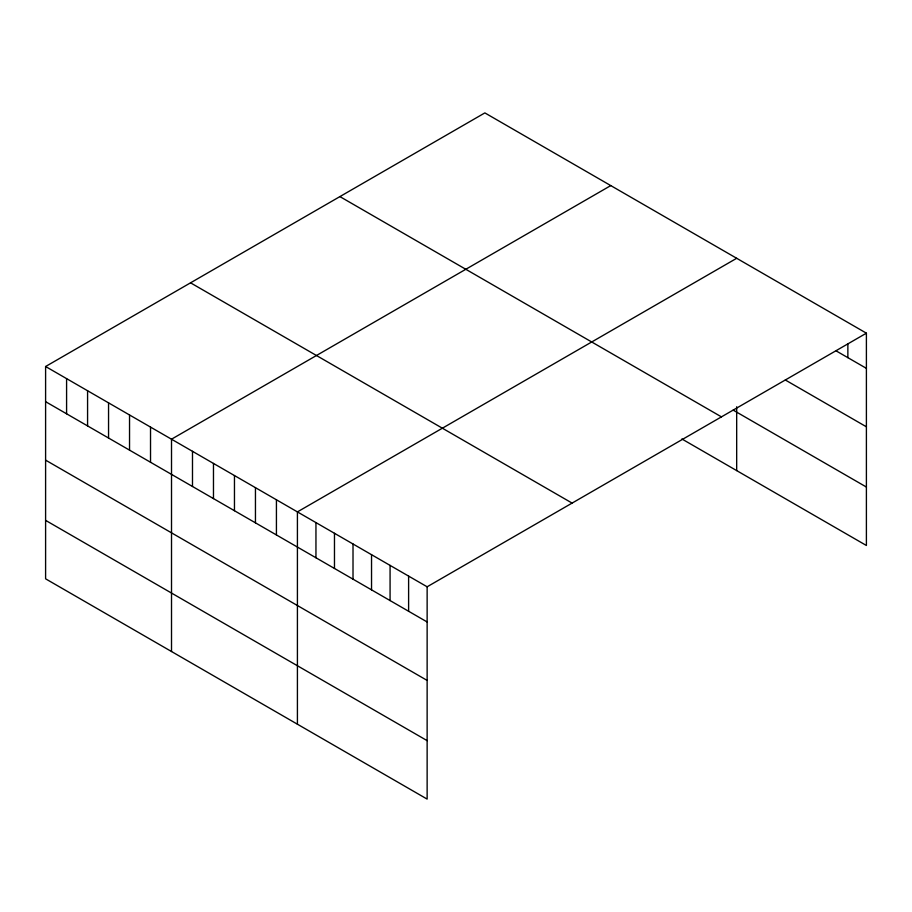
<?xml version="1.0" encoding="UTF-8"?>
<svg xmlns="http://www.w3.org/2000/svg" width="912" height="912" viewBox="0 0 912 912"><rect width="100%" height="100%" fill="white"/><g stroke="black" fill="none" stroke-linecap="round" stroke-linejoin="round"><path stroke-width="1.37" d="M866.4 333.176L427.135 586.792L427.135 799.094L45.6 578.824L45.6 366.51L484.865 112.906L866.4 333.176L866.4 545.49L681.88 438.968M610.766 185.592L171.513 439.196L171.513 651.51M736.679 258.29L297.415 511.894L297.415 724.208M836.281 350.972L866.4 368.357M785.323 379.996L866.4 426.805M733.18 410.126L866.4 487.042M339.902 196.593L721.449 416.875M190.551 282.823L572.098 503.093M45.6 366.51L427.135 586.792M45.6 401.679L427.135 621.961M45.6 460.138L427.135 680.42M45.6 520.364L427.135 740.647M847.864 343.585L847.864 357.652M736.679 406.786L736.679 470.592M408.61 576.088L408.61 611.257M390.074 565.383L390.074 600.563M371.537 554.69L371.537 589.859M353.012 543.985L353.012 579.166M334.476 533.292L334.476 568.461M315.951 522.587L315.951 557.768M276.427 499.776L276.427 534.945M255.451 487.658L255.451 522.838M234.464 475.551L234.464 510.72M213.476 463.433L213.476 498.602M192.489 451.315L192.489 486.495M150.526 427.09L150.526 462.259M129.538 414.971L129.538 450.14M108.551 402.853L108.551 438.034M87.575 390.735L87.575 425.915M66.587 378.628L66.587 413.797"/></g></svg>
